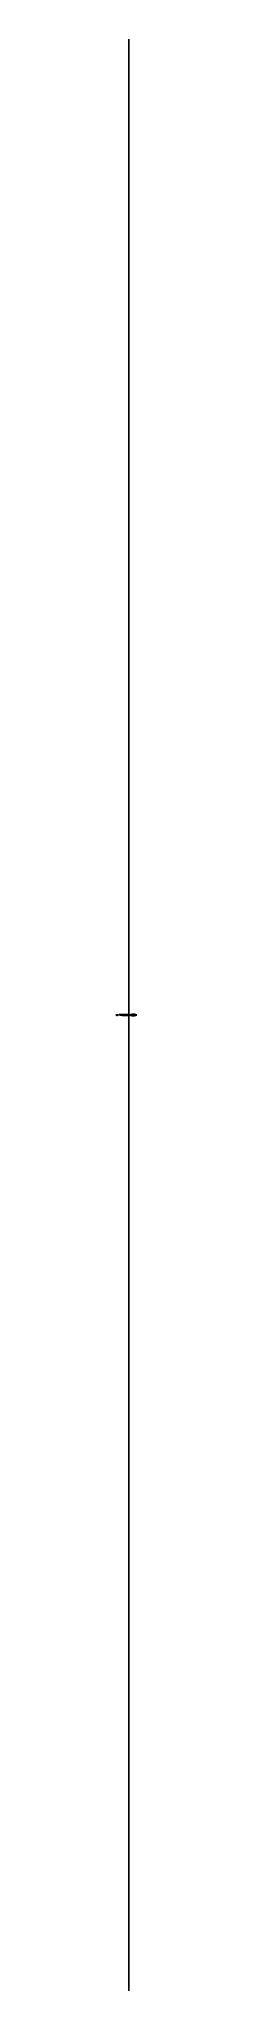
# Model space of a CAD drawing. Header units: millimetres. Extents: x -1155 to 23332, y -1155000 to 1155000.
import ezdxf

# ---------------------------------------------------------------- set-up
doc = ezdxf.new("R2010")
doc.units = ezdxf.units.MM

msp = doc.modelspace()

# ---------------------------------------------------------------- linework, layer by layer
at = {"layer": 'CL', "color": 3}
for p, q in [((13880, -1155000), (13880, 1155000)), ((0, -572), (0, 1155))]:
    msp.add_line(p, q, dxfattribs=at)
at = {"layer": 'DWL', "color": 5}
for p, q in [((-1155, 0), (1155, 0)), ((3240, 0), (12740, 0))]:
    msp.add_line(p, q, dxfattribs=at)
at = {"layer": 'GRID', "color": 8}
for p, q in [((3288, -163), (3288, 696)), ((3472, -190), (3472, 718)), ((4147, -270), (4147, 766)), ((5198, -358), (5198, 777)), ((6522, -425), (6522, 747)), ((7990, -462), (7990, 701)), ((9458, -475), (9458, 669)), ((10782, -471), (10782, 665)), ((11833, -461), (11833, 684)), ((12508, -453), (12508, 709)), ((12692, -451), (12692, 718))]:
    msp.add_line(p, q, dxfattribs=at)
at = {"layer": 'KEEL', "color": 2}
msp.add_lwpolyline([(3240, -156), (3276, -161), (3312, -167), (3348, -172), (3385, -177), (3422, -183), (3459, -188), (3496, -193), (3533, -198), (3571, -203), (3609, -208), (3647, -213), (3685, -218), (3723, -222), (3762, -227), (3801, -232), (3840, -236), (3879, -241), (3918, -245), (3958, -250), (3997, -254), (4037, -259), (4077, -263), (4118, -267), (4158, -271), (4199, -275), (4240, -280), (4281, -284), (4322, -288), (4363, -291), (4405, -295), (4446, -299), (4488, -303), (4530, -307), (4573, -310), (4615, -314), (4658, -317), (4700, -321), (4743, -324), (4786, -328), (4829, -331), (4873, -335), (4916, -338), (4960, -341), (5004, -344), (5048, -347), (5092, -351), (5136, -354), (5181, -357), (5225, -360), (5270, -362), (5315, -365), (5360, -368), (5405, -371), (5450, -374), (5496, -376), (5541, -379), (5587, -382), (5633, -384), (5679, -387), (5725, -389), (5771, -392), (5817, -394), (5864, -396), (5910, -399), (5957, -401), (6004, -403), (6051, -405), (6098, -407), (6145, -409), (6193, -412), (6240, -414), (6288, -416), (6335, -418), (6383, -419), (6431, -421), (6479, -423), (6527, -425), (6575, -427), (6623, -428), (6672, -430), (6720, -432), (6769, -433), (6818, -435), (6866, -436), (6915, -438), (6964, -439), (7013, -441), (7062, -442), (7112, -444), (7161, -445), (7210, -446), (7260, -448), (7310, -449), (7359, -450), (7409, -451), (7459, -452), (7509, -453), (7559, -454), (7609, -455), (7659, -457), (7709, -457), (7759, -458), (7810, -459), (7860, -460), (7910, -461), (7961, -462), (8012, -463), (8062, -463), (8113, -464), (8164, -465), (8215, -466), (8265, -466), (8316, -467), (8367, -468), (8418, -468), (8470, -469), (8521, -469), (8572, -470), (8623, -470), (8674, -471), (8726, -471), (8777, -471), (8828, -472), (8880, -472), (8931, -472), (8983, -473), (9034, -473), (9086, -473), (9138, -474), (9189, -474), (9241, -474), (9293, -474), (9344, -474), (9396, -474), (9448, -474), (9500, -475), (9551, -475), (9603, -475), (9655, -475), (9707, -475), (9759, -475), (9811, -475), (9862, -475), (9914, -475), (9966, -474), (10018, -474), (10070, -474), (10122, -474), (10174, -474), (10226, -474), (10278, -473), (10330, -473), (10382, -473), (10433, -473), (10485, -473), (10537, -472), (10589, -472), (10641, -472), (10693, -471), (10745, -471), (10796, -471), (10848, -470), (10900, -470), (10952, -470), (11004, -469), (11055, -469), (11107, -468), (11159, -468), (11210, -467), (11262, -467), (11314, -466), (11365, -466), (11417, -465), (11468, -465), (11520, -464), (11571, -464), (11622, -463), (11674, -463), (11725, -462), (11776, -462), (11827, -461), (11879, -461), (11930, -460), (11981, -459), (12032, -459), (12083, -458), (12134, -458), (12185, -457), (12235, -456), (12286, -456), (12337, -455), (12387, -455), (12438, -454), (12489, -453), (12539, -453), (12589, -452), (12640, -451), (12690, -451), (12740, -450)], dxfattribs=at)
at = {"layer": 'SECTION', "color": 1}
for points in [[(-1118, 701), (-1115, 673), (-1112, 645), (-1110, 617), (-1107, 589), (-1104, 561), (-1102, 533), (-1099, 505), (-1096, 477), (-1093, 449), (-1091, 421), (-1088, 393), (-1085, 365), (-1083, 337), (-1080, 309), (-1077, 281), (-1074, 253), (-1072, 224), (-1069, 196), (-1066, 168), (-1064, 140), (-1061, 112), (-1058, 84), (-1055, 56), (-1053, 28), (-1050, 0), (-1050, -9), (-1049, -18), (-1048, -28), (-1046, -37), (-1045, -46), (-1042, -55), (-1039, -64), (-1036, -73), (-1033, -82), (-1029, -91), (-1025, -100), (-1020, -109), (-1015, -118), (-1009, -127), (-1003, -136), (-997, -145), (-990, -153), (-983, -162), (-976, -171), (-968, -179), (-960, -187), (-951, -196), (-942, -204), (-933, -212), (-923, -221), (-913, -229), (-903, -237), (-892, -244), (-881, -252), (-870, -260), (-858, -267), (-846, -275), (-834, -282), (-821, -290), (-808, -297), (-795, -304), (-781, -311), (-767, -317), (-753, -324), (-738, -331), (-723, -337), (-707, -343), (-692, -349), (-676, -355), (-659, -361), (-643, -366), (-626, -372), (-609, -377), (-592, -382), (-574, -387), (-556, -392), (-538, -397), (-520, -402), (-502, -406), (-483, -410), (-465, -415), (-446, -418), (-427, -422), (-408, -426), (-388, -429), (-369, -433), (-349, -436), (-329, -439), (-309, -442), (-289, -444), (-269, -447), (-249, -449), (-228, -451), (-208, -453), (-187, -455), (-167, -456), (-146, -458), (-125, -459), (-104, -460), (-84, -461), (-63, -461), (-42, -462), (-21, -462), (0, -462), (21, -462), (42, -462), (63, -461), (84, -461), (104, -460), (125, -459), (146, -458), (167, -456), (187, -455), (208, -453), (228, -451), (249, -449), (269, -447), (289, -444), (309, -442), (329, -439), (349, -436), (369, -433), (388, -429), (408, -426), (427, -422), (446, -418), (465, -415), (483, -410), (502, -406), (520, -402), (538, -397), (556, -392), (574, -387), (592, -382), (609, -377), (626, -372), (643, -366), (659, -361), (676, -355), (692, -349), (707, -343), (723, -337), (738, -331), (753, -324), (767, -317), (781, -311), (795, -304), (808, -297), (821, -290), (834, -282), (846, -275), (858, -267), (870, -260), (881, -252), (892, -244), (903, -237), (913, -229), (923, -221), (933, -212), (942, -204), (951, -196), (960, -187), (968, -179), (976, -171), (983, -162), (990, -153), (997, -145), (1003, -136), (1009, -127), (1015, -118), (1020, -109), (1025, -100), (1029, -91), (1033, -82), (1036, -73), (1039, -64), (1042, -55), (1045, -46), (1046, -37), (1048, -28), (1049, -18), (1050, -9), (1050, 0), (1053, 28), (1055, 56), (1058, 84), (1061, 112), (1064, 140), (1066, 168), (1069, 196), (1072, 224), (1074, 253), (1077, 281), (1080, 309), (1083, 337), (1085, 365), (1088, 393), (1091, 421), (1093, 449), (1096, 477), (1099, 505), (1102, 533), (1104, 561), (1107, 589), (1110, 617), (1112, 645), (1115, 673), (1118, 701)], [(-955, 669), (-953, 642), (-951, 616), (-949, 589), (-946, 562), (-944, 535), (-942, 508), (-940, 482), (-938, 455), (-936, 428), (-934, 401), (-932, 375), (-929, 348), (-927, 321), (-925, 294), (-923, 268), (-921, 241), (-919, 214), (-917, 187), (-914, 161), (-912, 134), (-910, 107), (-908, 80), (-906, 54), (-904, 27), (-902, 0), (-901, -9), (-901, -19), (-900, -28), (-899, -38), (-897, -47), (-895, -57), (-893, -66), (-890, -75), (-887, -85), (-883, -94), (-880, -103), (-876, -113), (-871, -122), (-867, -131), (-862, -140), (-856, -149), (-850, -158), (-844, -167), (-838, -176), (-831, -184), (-824, -193), (-817, -202), (-809, -210), (-801, -219), (-793, -227), (-785, -236), (-776, -244), (-767, -252), (-757, -260), (-747, -268), (-737, -276), (-727, -283), (-716, -291), (-706, -299), (-694, -306), (-683, -313), (-671, -320), (-659, -327), (-647, -334), (-635, -341), (-621, -347), (-608, -354), (-595, -360), (-581, -366), (-567, -372), (-552, -377), (-538, -383), (-523, -388), (-509, -394), (-493, -399), (-478, -404), (-463, -408), (-447, -413), (-431, -418), (-415, -422), (-399, -426), (-383, -430), (-367, -434), (-350, -438), (-334, -441), (-317, -445), (-300, -448), (-283, -451), (-266, -454), (-248, -456), (-231, -459), (-214, -461), (-196, -463), (-179, -465), (-161, -467), (-143, -468), (-125, -470), (-108, -471), (-90, -472), (-72, -473), (-54, -474), (-36, -474), (-18, -474), (0, -475), (18, -474), (36, -474), (54, -474), (72, -473), (90, -472), (108, -471), (125, -470), (143, -468), (161, -467), (179, -465), (196, -463), (214, -461), (231, -459), (248, -456), (266, -454), (283, -451), (300, -448), (317, -445), (334, -441), (350, -438), (367, -434), (383, -430), (399, -426), (415, -422), (431, -418), (447, -413), (463, -408), (478, -404), (493, -399), (509, -394), (523, -388), (538, -383), (552, -377), (567, -372), (581, -366), (595, -360), (608, -354), (621, -347), (635, -341), (647, -334), (659, -327), (671, -320), (683, -313), (694, -306), (706, -299), (716, -291), (727, -283), (737, -276), (747, -268), (757, -260), (767, -252), (776, -244), (785, -236), (793, -227), (801, -219), (809, -210), (817, -202), (824, -193), (831, -184), (838, -176), (844, -167), (850, -158), (856, -149), (862, -140), (867, -131), (871, -122), (876, -113), (880, -103), (883, -94), (887, -85), (890, -75), (893, -66), (895, -57), (897, -47), (899, -38), (900, -28), (901, -19), (901, -9), (902, 0), (904, 27), (906, 54), (908, 80), (910, 107), (912, 134), (914, 161), (917, 187), (919, 214), (921, 241), (923, 268), (925, 294), (927, 321), (929, 348), (932, 375), (934, 401), (936, 428), (938, 455), (940, 482), (942, 508), (944, 535), (946, 562), (949, 589), (951, 616), (953, 642), (955, 669)], [(-849, 747), (-845, 717), (-842, 687), (-839, 658), (-836, 628), (-832, 598), (-829, 568), (-826, 538), (-822, 508), (-819, 478), (-816, 448), (-813, 418), (-809, 389), (-806, 359), (-803, 329), (-799, 299), (-796, 269), (-793, 239), (-790, 209), (-786, 179), (-783, 149), (-780, 120), (-776, 90), (-773, 60), (-770, 30), (-767, 0), (-766, -8), (-766, -17), (-765, -25), (-764, -34), (-763, -42), (-761, -50), (-759, -59), (-757, -67), (-754, -76), (-751, -84), (-748, -92), (-745, -100), (-741, -108), (-737, -117), (-733, -125), (-728, -133), (-723, -141), (-718, -149), (-712, -157), (-707, -164), (-701, -172), (-694, -180), (-688, -187), (-681, -195), (-674, -202), (-667, -210), (-659, -217), (-651, -224), (-643, -231), (-635, -238), (-626, -245), (-617, -252), (-608, -259), (-599, -266), (-589, -272), (-580, -279), (-570, -285), (-559, -291), (-549, -297), (-538, -303), (-527, -309), (-516, -315), (-504, -320), (-493, -326), (-481, -331), (-469, -336), (-456, -341), (-444, -346), (-432, -351), (-419, -356), (-406, -360), (-393, -365), (-380, -369), (-366, -373), (-353, -377), (-339, -381), (-325, -384), (-311, -388), (-297, -391), (-283, -394), (-269, -397), (-255, -400), (-240, -403), (-226, -406), (-211, -408), (-196, -410), (-181, -412), (-167, -414), (-152, -416), (-137, -418), (-122, -419), (-106, -420), (-91, -421), (-76, -422), (-61, -423), (-46, -424), (-31, -424), (-15, -425), (0, -425), (15, -425), (31, -424), (46, -424), (61, -423), (76, -422), (91, -421), (106, -420), (122, -419), (137, -418), (152, -416), (167, -414), (181, -412), (196, -410), (211, -408), (226, -406), (240, -403), (255, -400), (269, -397), (283, -394), (297, -391), (311, -388), (325, -384), (339, -381), (353, -377), (366, -373), (380, -369), (393, -365), (406, -360), (419, -356), (432, -351), (444, -346), (456, -341), (469, -336), (481, -331), (493, -326), (504, -320), (516, -315), (527, -309), (538, -303), (549, -297), (559, -291), (570, -285), (580, -279), (589, -272), (599, -266), (608, -259), (617, -252), (626, -245), (635, -238), (643, -231), (651, -224), (659, -217), (667, -210), (674, -202), (681, -195), (688, -187), (694, -180), (701, -172), (707, -164), (712, -157), (718, -149), (723, -141), (728, -133), (733, -125), (737, -117), (741, -108), (745, -100), (748, -92), (751, -84), (754, -76), (757, -67), (759, -59), (761, -50), (763, -42), (764, -34), (765, -25), (766, -17), (766, -8), (767, 0), (770, 30), (773, 60), (776, 90), (780, 120), (783, 149), (786, 179), (790, 209), (793, 239), (796, 269), (799, 299), (803, 329), (806, 359), (809, 389), (813, 418), (816, 448), (819, 478), (822, 508), (826, 538), (829, 568), (832, 598), (836, 628), (839, 658), (842, 687), (845, 717), (849, 747)], [(-650, 665), (-648, 638), (-646, 612), (-645, 585), (-643, 558), (-641, 532), (-640, 505), (-638, 479), (-637, 452), (-635, 425), (-633, 399), (-632, 372), (-630, 346), (-628, 319), (-627, 292), (-625, 266), (-623, 239), (-622, 213), (-620, 186), (-618, 160), (-617, 133), (-615, 106), (-613, 80), (-612, 53), (-610, 27), (-609, 0), (-608, -9), (-608, -19), (-607, -28), (-606, -38), (-605, -47), (-604, -56), (-602, -66), (-601, -75), (-598, -84), (-596, -94), (-594, -103), (-591, -112), (-588, -121), (-585, -130), (-581, -139), (-578, -148), (-574, -157), (-570, -166), (-566, -175), (-561, -184), (-556, -192), (-551, -201), (-546, -210), (-541, -218), (-535, -226), (-530, -235), (-524, -243), (-518, -251), (-511, -259), (-505, -267), (-498, -275), (-491, -282), (-484, -290), (-476, -297), (-469, -305), (-461, -312), (-453, -319), (-445, -326), (-437, -333), (-429, -340), (-420, -346), (-411, -352), (-402, -358), (-392, -364), (-383, -370), (-373, -375), (-363, -381), (-354, -386), (-343, -391), (-333, -396), (-323, -401), (-313, -406), (-302, -411), (-291, -415), (-281, -419), (-270, -423), (-259, -427), (-248, -431), (-237, -435), (-225, -438), (-214, -442), (-202, -445), (-191, -448), (-179, -450), (-168, -453), (-156, -455), (-144, -458), (-132, -460), (-121, -462), (-109, -463), (-97, -465), (-85, -466), (-73, -467), (-61, -468), (-48, -469), (-36, -470), (-24, -470), (-12, -471), (0, -471), (12, -471), (24, -470), (36, -470), (48, -469), (61, -468), (73, -467), (85, -466), (97, -465), (109, -463), (121, -462), (132, -460), (144, -458), (156, -455), (168, -453), (179, -450), (191, -448), (202, -445), (214, -442), (225, -438), (237, -435), (248, -431), (259, -427), (270, -423), (281, -419), (291, -415), (302, -411), (313, -406), (323, -401), (333, -396), (343, -391), (354, -386), (363, -381), (373, -375), (383, -370), (392, -364), (402, -358), (411, -352), (420, -346), (429, -340), (437, -333), (445, -326), (453, -319), (461, -312), (469, -305), (476, -297), (484, -290), (491, -282), (498, -275), (505, -267), (511, -259), (518, -251), (524, -243), (530, -235), (535, -226), (541, -218), (546, -210), (551, -201), (556, -192), (561, -184), (566, -175), (570, -166), (574, -157), (578, -148), (581, -139), (585, -130), (588, -121), (591, -112), (594, -103), (596, -94), (598, -84), (601, -75), (602, -66), (604, -56), (605, -47), (606, -38), (607, -28), (608, -19), (608, -9), (609, 0), (610, 27), (612, 53), (613, 80), (615, 106), (617, 133), (618, 160), (620, 186), (622, 213), (623, 239), (625, 266), (627, 292), (628, 319), (630, 346), (632, 372), (633, 399), (635, 425), (637, 452), (638, 479), (640, 505), (641, 532), (643, 558), (645, 585), (646, 612), (648, 638), (650, 665)], [(-511, 777), (-508, 746), (-504, 715), (-500, 684), (-497, 653), (-493, 622), (-489, 591), (-486, 560), (-482, 529), (-478, 497), (-475, 466), (-471, 435), (-467, 404), (-464, 373), (-460, 342), (-456, 311), (-453, 280), (-449, 249), (-445, 218), (-442, 187), (-438, 155), (-434, 124), (-431, 93), (-427, 62), (-423, 31), (-419, 0), (-419, -7), (-419, -14), (-419, -21), (-418, -28), (-417, -35), (-416, -43), (-415, -50), (-414, -57), (-413, -64), (-411, -71), (-409, -78), (-408, -85), (-405, -91), (-403, -98), (-401, -105), (-398, -112), (-396, -119), (-393, -125), (-390, -132), (-387, -138), (-383, -145), (-380, -151), (-376, -158), (-373, -164), (-369, -171), (-365, -177), (-361, -183), (-356, -189), (-352, -195), (-347, -201), (-343, -207), (-338, -213), (-333, -218), (-328, -224), (-322, -229), (-317, -235), (-311, -240), (-306, -245), (-300, -250), (-294, -256), (-288, -260), (-282, -265), (-276, -270), (-269, -275), (-263, -279), (-256, -283), (-250, -288), (-243, -292), (-236, -296), (-229, -300), (-222, -304), (-215, -307), (-208, -311), (-200, -314), (-193, -318), (-185, -321), (-178, -324), (-170, -327), (-163, -330), (-155, -332), (-147, -335), (-139, -337), (-131, -340), (-123, -342), (-115, -344), (-107, -346), (-99, -347), (-91, -349), (-83, -351), (-75, -352), (-66, -353), (-58, -354), (-50, -355), (-42, -356), (-33, -356), (-25, -357), (-17, -357), (-8, -358), (0, -358), (8, -358), (17, -357), (25, -357), (33, -356), (42, -356), (50, -355), (58, -354), (66, -353), (75, -352), (83, -351), (91, -349), (99, -347), (107, -346), (115, -344), (123, -342), (131, -340), (139, -337), (147, -335), (155, -332), (163, -330), (170, -327), (178, -324), (185, -321), (193, -318), (200, -314), (208, -311), (215, -307), (222, -304), (229, -300), (236, -296), (243, -292), (250, -288), (256, -283), (263, -279), (269, -275), (276, -270), (282, -265), (288, -260), (294, -256), (300, -250), (306, -245), (311, -240), (317, -235), (322, -229), (328, -224), (333, -218), (338, -213), (343, -207), (347, -201), (352, -195), (356, -189), (361, -183), (365, -177), (369, -171), (373, -164), (376, -158), (380, -151), (383, -145), (387, -138), (390, -132), (393, -125), (396, -119), (398, -112), (401, -105), (403, -98), (405, -91), (408, -85), (409, -78), (411, -71), (413, -64), (414, -57), (415, -50), (416, -43), (417, -35), (418, -28), (419, -21), (419, -14), (419, -7), (419, 0), (423, 31), (427, 62), (431, 93), (434, 124), (438, 155), (442, 187), (445, 218), (449, 249), (453, 280), (456, 311), (460, 342), (464, 373), (467, 404), (471, 435), (475, 466), (478, 497), (482, 529), (486, 560), (489, 591), (493, 622), (497, 653), (500, 684), (504, 715), (508, 746), (511, 777)], [(-387, 684), (-386, 657), (-385, 629), (-384, 602), (-382, 575), (-381, 547), (-380, 520), (-378, 493), (-377, 465), (-376, 438), (-375, 410), (-373, 383), (-372, 356), (-371, 328), (-369, 301), (-368, 274), (-367, 246), (-366, 219), (-364, 192), (-363, 164), (-362, 137), (-360, 109), (-359, 82), (-358, 55), (-357, 27), (-355, 0), (-355, -9), (-355, -18), (-355, -28), (-354, -37), (-353, -46), (-353, -55), (-352, -65), (-351, -74), (-349, -83), (-348, -92), (-347, -101), (-345, -110), (-343, -119), (-341, -128), (-339, -137), (-337, -146), (-335, -154), (-333, -163), (-330, -172), (-328, -180), (-325, -189), (-322, -197), (-319, -206), (-316, -214), (-313, -222), (-309, -230), (-306, -238), (-302, -246), (-299, -254), (-295, -262), (-291, -270), (-287, -277), (-283, -285), (-278, -292), (-274, -299), (-269, -307), (-265, -314), (-260, -320), (-255, -327), (-251, -334), (-245, -340), (-240, -346), (-235, -352), (-229, -357), (-224, -363), (-218, -369), (-212, -374), (-207, -379), (-201, -384), (-195, -389), (-189, -394), (-183, -398), (-176, -403), (-170, -407), (-164, -411), (-158, -415), (-151, -419), (-145, -423), (-138, -426), (-132, -430), (-125, -433), (-118, -436), (-112, -439), (-105, -441), (-98, -444), (-91, -446), (-84, -448), (-77, -450), (-70, -452), (-63, -454), (-56, -455), (-49, -457), (-42, -458), (-35, -459), (-28, -460), (-21, -460), (-14, -461), (-7, -461), (0, -461), (7, -461), (14, -461), (21, -460), (28, -460), (35, -459), (42, -458), (49, -457), (56, -455), (63, -454), (70, -452), (77, -450), (84, -448), (91, -446), (98, -444), (105, -441), (112, -439), (118, -436), (125, -433), (132, -430), (138, -426), (145, -423), (151, -419), (158, -415), (164, -411), (170, -407), (176, -403), (183, -398), (189, -394), (195, -389), (201, -384), (207, -379), (212, -374), (218, -369), (224, -363), (229, -357), (235, -352), (240, -346), (245, -340), (251, -334), (255, -327), (260, -320), (265, -314), (269, -307), (274, -299), (278, -292), (283, -285), (287, -277), (291, -270), (295, -262), (299, -254), (302, -246), (306, -238), (309, -230), (313, -222), (316, -214), (319, -206), (322, -197), (325, -189), (328, -180), (330, -172), (333, -163), (335, -154), (337, -146), (339, -137), (341, -128), (343, -119), (345, -110), (347, -101), (348, -92), (349, -83), (351, -74), (352, -65), (353, -55), (353, -46), (354, -37), (355, -28), (355, -18), (355, -9), (355, 0), (357, 27), (358, 55), (359, 82), (360, 109), (362, 137), (363, 164), (364, 192), (366, 219), (367, 246), (368, 274), (369, 301), (371, 328), (372, 356), (373, 383), (375, 410), (376, 438), (377, 465), (378, 493), (380, 520), (381, 547), (382, 575), (384, 602), (385, 629), (386, 657), (387, 684)], [(-271, 709), (-270, 681), (-269, 652), (-268, 624), (-267, 596), (-266, 567), (-265, 539), (-264, 510), (-263, 482), (-262, 454), (-261, 425), (-260, 397), (-259, 369), (-258, 340), (-257, 312), (-256, 284), (-254, 255), (-253, 227), (-252, 199), (-251, 170), (-250, 142), (-249, 113), (-248, 85), (-247, 57), (-246, 28), (-245, 0), (-245, -9), (-245, -18), (-244, -27), (-244, -36), (-244, -45), (-243, -54), (-242, -63), (-242, -72), (-241, -81), (-240, -90), (-239, -99), (-238, -108), (-237, -117), (-235, -126), (-234, -135), (-233, -143), (-231, -152), (-229, -160), (-228, -169), (-226, -177), (-224, -186), (-222, -194), (-220, -202), (-218, -211), (-216, -219), (-213, -227), (-211, -235), (-208, -242), (-206, -250), (-203, -258), (-201, -265), (-198, -273), (-195, -280), (-192, -287), (-189, -295), (-186, -302), (-183, -309), (-180, -315), (-176, -322), (-173, -328), (-169, -334), (-166, -340), (-162, -346), (-158, -352), (-154, -357), (-150, -362), (-146, -368), (-142, -373), (-138, -378), (-134, -382), (-130, -387), (-126, -392), (-122, -396), (-117, -400), (-113, -404), (-109, -408), (-104, -412), (-100, -416), (-95, -419), (-91, -422), (-86, -425), (-82, -428), (-77, -431), (-72, -434), (-68, -436), (-63, -438), (-58, -441), (-53, -443), (-49, -444), (-44, -446), (-39, -447), (-34, -449), (-29, -450), (-24, -451), (-20, -452), (-15, -452), (-10, -453), (-5, -453), (0, -453), (5, -453), (10, -453), (15, -452), (20, -452), (24, -451), (29, -450), (34, -449), (39, -447), (44, -446), (49, -444), (53, -443), (58, -441), (63, -438), (68, -436), (72, -434), (77, -431), (82, -428), (86, -425), (91, -422), (95, -419), (100, -416), (104, -412), (109, -408), (113, -404), (117, -400), (122, -396), (126, -392), (130, -387), (134, -382), (138, -378), (142, -373), (146, -368), (150, -362), (154, -357), (158, -352), (162, -346), (166, -340), (169, -334), (173, -328), (176, -322), (180, -315), (183, -309), (186, -302), (189, -295), (192, -287), (195, -280), (198, -273), (201, -265), (203, -258), (206, -250), (208, -242), (211, -235), (213, -227), (216, -219), (218, -211), (220, -202), (222, -194), (224, -186), (226, -177), (228, -169), (229, -160), (231, -152), (233, -143), (234, -135), (235, -126), (237, -117), (238, -108), (239, -99), (240, -90), (241, -81), (242, -72), (242, -63), (243, -54), (244, -45), (244, -36), (244, -27), (245, -18), (245, -9), (245, 0), (246, 28), (247, 57), (248, 85), (249, 113), (250, 142), (251, 170), (252, 199), (253, 227), (254, 255), (256, 284), (257, 312), (258, 340), (259, 369), (260, 397), (261, 425), (262, 454), (263, 482), (264, 510), (265, 539), (266, 567), (267, 596), (268, 624), (269, 652), (270, 681), (271, 709)], [(-257, 766), (-254, 735), (-250, 704), (-246, 674), (-243, 643), (-239, 613), (-235, 582), (-231, 551), (-228, 521), (-224, 490), (-220, 459), (-217, 429), (-213, 398), (-209, 368), (-205, 337), (-202, 306), (-198, 276), (-194, 245), (-190, 214), (-187, 184), (-183, 153), (-179, 123), (-176, 92), (-172, 61), (-168, 31), (-164, 0), (-164, -5), (-164, -11), (-164, -16), (-164, -21), (-164, -27), (-163, -32), (-163, -37), (-162, -43), (-162, -48), (-161, -53), (-161, -59), (-160, -64), (-159, -69), (-158, -74), (-157, -79), (-156, -85), (-155, -90), (-154, -95), (-153, -100), (-152, -105), (-150, -110), (-149, -115), (-148, -119), (-146, -124), (-145, -129), (-143, -134), (-141, -138), (-140, -143), (-138, -147), (-136, -152), (-134, -156), (-132, -161), (-130, -165), (-128, -169), (-126, -173), (-124, -177), (-122, -181), (-120, -185), (-118, -189), (-115, -193), (-113, -197), (-110, -200), (-108, -204), (-105, -207), (-103, -211), (-100, -214), (-98, -217), (-95, -221), (-92, -224), (-90, -227), (-87, -229), (-84, -232), (-81, -235), (-78, -238), (-76, -240), (-73, -242), (-70, -245), (-67, -247), (-64, -249), (-61, -251), (-58, -253), (-55, -255), (-51, -257), (-48, -258), (-45, -260), (-42, -261), (-39, -263), (-36, -264), (-32, -265), (-29, -266), (-26, -267), (-23, -268), (-20, -268), (-16, -269), (-13, -269), (-10, -270), (-7, -270), (-3, -270), (0, -270), (3, -270), (7, -270), (10, -270), (13, -269), (16, -269), (20, -268), (23, -268), (26, -267), (29, -266), (32, -265), (36, -264), (39, -263), (42, -261), (45, -260), (48, -258), (51, -257), (55, -255), (58, -253), (61, -251), (64, -249), (67, -247), (70, -245), (73, -242), (76, -240), (78, -238), (81, -235), (84, -232), (87, -229), (90, -227), (92, -224), (95, -221), (98, -217), (100, -214), (103, -211), (105, -207), (108, -204), (110, -200), (113, -197), (115, -193), (118, -189), (120, -185), (122, -181), (124, -177), (126, -173), (128, -169), (130, -165), (132, -161), (134, -156), (136, -152), (138, -147), (140, -143), (141, -138), (143, -134), (145, -129), (146, -124), (148, -119), (149, -115), (150, -110), (152, -105), (153, -100), (154, -95), (155, -90), (156, -85), (157, -79), (158, -74), (159, -69), (160, -64), (161, -59), (161, -53), (162, -48), (162, -43), (163, -37), (163, -32), (164, -27), (164, -21), (164, -16), (164, -11), (164, -5), (164, 0), (168, 31), (172, 61), (176, 92), (179, 123), (183, 153), (187, 184), (190, 214), (194, 245), (198, 276), (202, 306), (205, 337), (209, 368), (213, 398), (217, 429), (220, 459), (224, 490), (228, 521), (231, 551), (235, 582), (239, 613), (243, 643), (246, 674), (250, 704), (254, 735), (257, 766)], [(-257, 718), (-256, 689), (-255, 660), (-254, 632), (-253, 603), (-252, 574), (-251, 545), (-250, 517), (-249, 488), (-248, 459), (-247, 431), (-246, 402), (-245, 373), (-244, 344), (-243, 316), (-242, 287), (-241, 258), (-240, 230), (-239, 201), (-238, 172), (-237, 144), (-236, 115), (-235, 86), (-234, 57), (-233, 29), (-232, 0), (-232, -9), (-232, -18), (-232, -27), (-232, -36), (-231, -45), (-231, -54), (-230, -63), (-229, -72), (-229, -81), (-228, -90), (-227, -99), (-226, -108), (-225, -116), (-223, -125), (-222, -134), (-221, -143), (-219, -151), (-218, -160), (-216, -168), (-214, -177), (-213, -185), (-211, -193), (-209, -201), (-207, -210), (-205, -218), (-202, -226), (-200, -233), (-198, -241), (-195, -249), (-193, -257), (-190, -264), (-188, -271), (-185, -279), (-182, -286), (-179, -293), (-176, -300), (-173, -307), (-170, -314), (-167, -320), (-164, -327), (-161, -333), (-157, -339), (-154, -344), (-150, -350), (-146, -355), (-143, -361), (-139, -366), (-135, -371), (-131, -376), (-127, -381), (-124, -385), (-120, -390), (-115, -394), (-111, -398), (-107, -402), (-103, -406), (-99, -410), (-95, -413), (-90, -417), (-86, -420), (-82, -423), (-77, -426), (-73, -429), (-69, -431), (-64, -434), (-60, -436), (-55, -438), (-51, -440), (-46, -442), (-42, -444), (-37, -445), (-32, -446), (-28, -448), (-23, -448), (-19, -449), (-14, -450), (-9, -450), (-5, -451), (0, -451), (5, -451), (9, -450), (14, -450), (19, -449), (23, -448), (28, -448), (32, -446), (37, -445), (42, -444), (46, -442), (51, -440), (55, -438), (60, -436), (64, -434), (69, -431), (73, -429), (77, -426), (82, -423), (86, -420), (90, -417), (95, -413), (99, -410), (103, -406), (107, -402), (111, -398), (115, -394), (120, -390), (124, -385), (127, -381), (131, -376), (135, -371), (139, -366), (143, -361), (146, -355), (150, -350), (154, -344), (157, -339), (161, -333), (164, -327), (167, -320), (170, -314), (173, -307), (176, -300), (179, -293), (182, -286), (185, -279), (188, -271), (190, -264), (193, -257), (195, -249), (198, -241), (200, -233), (202, -226), (205, -218), (207, -210), (209, -201), (211, -193), (213, -185), (214, -177), (216, -168), (218, -160), (219, -151), (221, -143), (222, -134), (223, -125), (225, -116), (226, -108), (227, -99), (228, -90), (229, -81), (229, -72), (230, -63), (231, -54), (231, -45), (232, -36), (232, -27), (232, -18), (232, -9), (232, 0), (233, 29), (234, 57), (235, 86), (236, 115), (237, 144), (238, 172), (239, 201), (240, 230), (241, 258), (242, 287), (243, 316), (244, 344), (245, 373), (246, 402), (247, 431), (248, 459), (249, 488), (250, 517), (251, 545), (252, 574), (253, 603), (254, 632), (255, 660), (256, 689), (257, 718)], [(-122, 718), (-119, 690), (-115, 661), (-112, 632), (-108, 603), (-105, 575), (-101, 546), (-98, 517), (-94, 489), (-91, 460), (-87, 431), (-84, 402), (-80, 374), (-77, 345), (-74, 316), (-70, 287), (-67, 259), (-63, 230), (-60, 201), (-56, 172), (-53, 144), (-49, 115), (-46, 86), (-42, 57), (-39, 29), (-35, 0), (-35, -4), (-35, -8), (-35, -11), (-35, -15), (-35, -19), (-35, -23), (-35, -26), (-35, -30), (-35, -34), (-35, -37), (-35, -41), (-34, -45), (-34, -49), (-34, -52), (-34, -56), (-34, -59), (-33, -63), (-33, -66), (-33, -70), (-33, -74), (-32, -77), (-32, -80), (-32, -84), (-31, -87), (-31, -91), (-31, -94), (-30, -97), (-30, -100), (-30, -103), (-29, -107), (-29, -110), (-28, -113), (-28, -116), (-28, -119), (-27, -122), (-27, -125), (-26, -127), (-26, -130), (-25, -133), (-25, -136), (-24, -138), (-24, -141), (-23, -143), (-23, -146), (-22, -148), (-22, -150), (-21, -153), (-20, -155), (-20, -157), (-19, -159), (-19, -161), (-18, -163), (-17, -165), (-17, -167), (-16, -169), (-16, -170), (-15, -172), (-14, -173), (-14, -175), (-13, -176), (-12, -178), (-12, -179), (-11, -180), (-10, -181), (-10, -182), (-9, -183), (-8, -184), (-8, -185), (-7, -186), (-6, -187), (-6, -187), (-5, -188), (-4, -188), (-4, -189), (-3, -189), (-2, -189), (-1, -190), (-1, -190), (0, -190), (1, -190), (1, -190), (2, -189), (3, -189), (4, -189), (4, -188), (5, -188), (6, -187), (6, -187), (7, -186), (8, -185), (8, -184), (9, -183), (10, -182), (10, -181), (11, -180), (12, -179), (12, -178), (13, -176), (14, -175), (14, -173), (15, -172), (16, -170), (16, -169), (17, -167), (17, -165), (18, -163), (19, -161), (19, -159), (20, -157), (20, -155), (21, -153), (22, -150), (22, -148), (23, -146), (23, -143), (24, -141), (24, -138), (25, -136), (25, -133), (26, -130), (26, -127), (27, -125), (27, -122), (28, -119), (28, -116), (28, -113), (29, -110), (29, -107), (30, -103), (30, -100), (30, -97), (31, -94), (31, -91), (31, -87), (32, -84), (32, -80), (32, -77), (33, -74), (33, -70), (33, -66), (33, -63), (34, -59), (34, -56), (34, -52), (34, -49), (34, -45), (35, -41), (35, -37), (35, -34), (35, -30), (35, -26), (35, -23), (35, -19), (35, -15), (35, -11), (35, -8), (35, -4), (35, 0), (39, 29), (42, 57), (46, 86), (49, 115), (53, 144), (56, 172), (60, 201), (63, 230), (67, 259), (70, 287), (74, 316), (77, 345), (80, 374), (84, 402), (87, 431), (91, 460), (94, 489), (98, 517), (101, 546), (105, 575), (108, 603), (112, 632), (115, 661), (119, 690), (122, 718)], [(-90, 696), (-87, 668), (-84, 640), (-80, 612), (-77, 584), (-73, 557), (-70, 529), (-67, 501), (-63, 473), (-60, 445), (-57, 417), (-53, 390), (-50, 362), (-47, 334), (-43, 306), (-40, 278), (-37, 250), (-33, 223), (-30, 195), (-27, 167), (-23, 139), (-20, 111), (-17, 83), (-13, 56), (-10, 28), (-7, 0), (-7, -3), (-7, -6), (-7, -10), (-7, -13), (-7, -16), (-7, -19), (-7, -23), (-7, -26), (-7, -29), (-7, -32), (-7, -35), (-7, -39), (-7, -42), (-7, -45), (-6, -48), (-6, -51), (-6, -54), (-6, -57), (-6, -60), (-6, -63), (-6, -66), (-6, -69), (-6, -72), (-6, -75), (-6, -78), (-6, -81), (-6, -83), (-6, -86), (-6, -89), (-6, -92), (-6, -94), (-5, -97), (-5, -100), (-5, -102), (-5, -105), (-5, -107), (-5, -110), (-5, -112), (-5, -114), (-5, -117), (-5, -119), (-5, -121), (-4, -123), (-4, -125), (-4, -127), (-4, -129), (-4, -131), (-4, -133), (-4, -135), (-4, -137), (-4, -139), (-3, -140), (-3, -142), (-3, -143), (-3, -145), (-3, -146), (-3, -148), (-3, -149), (-3, -150), (-3, -152), (-2, -153), (-2, -154), (-2, -155), (-2, -156), (-2, -157), (-2, -158), (-2, -159), (-1, -159), (-1, -160), (-1, -161), (-1, -161), (-1, -162), (-1, -162), (-1, -162), (-1, -163), (0, -163), (0, -163), (0, -163), (0, -163), (0, -163), (0, -163), (0, -163), (1, -163), (1, -162), (1, -162), (1, -162), (1, -161), (1, -161), (1, -160), (1, -159), (2, -159), (2, -158), (2, -157), (2, -156), (2, -155), (2, -154), (2, -153), (3, -152), (3, -150), (3, -149), (3, -148), (3, -146), (3, -145), (3, -143), (3, -142), (3, -140), (4, -139), (4, -137), (4, -135), (4, -133), (4, -131), (4, -129), (4, -127), (4, -125), (4, -123), (5, -121), (5, -119), (5, -117), (5, -114), (5, -112), (5, -110), (5, -107), (5, -105), (5, -102), (5, -100), (5, -97), (6, -94), (6, -92), (6, -89), (6, -86), (6, -83), (6, -81), (6, -78), (6, -75), (6, -72), (6, -69), (6, -66), (6, -63), (6, -60), (6, -57), (6, -54), (6, -51), (6, -48), (7, -45), (7, -42), (7, -39), (7, -35), (7, -32), (7, -29), (7, -26), (7, -23), (7, -19), (7, -16), (7, -13), (7, -10), (7, -6), (7, -3), (7, 0), (10, 28), (13, 56), (17, 83), (20, 111), (23, 139), (27, 167), (30, 195), (33, 223), (37, 250), (40, 278), (43, 306), (47, 334), (50, 362), (53, 390), (57, 417), (60, 445), (63, 473), (67, 501), (70, 529), (73, 557), (77, 584), (80, 612), (84, 640), (87, 668), (90, 696)]]:
    msp.add_lwpolyline(points, dxfattribs=at)
at = {"layer": 'SHEER', "color": 6}
msp.add_lwpolyline([(2140, 294), (2157, 308), (2174, 322), (2192, 335), (2210, 349), (2229, 362), (2248, 374), (2267, 387), (2287, 399), (2308, 411), (2329, 423), (2350, 435), (2372, 446), (2394, 457), (2417, 468), (2440, 479), (2464, 489), (2488, 499), (2513, 509), (2538, 519), (2563, 528), (2589, 538), (2615, 547), (2642, 556), (2669, 565), (2697, 573), (2725, 581), (2753, 589), (2782, 597), (2811, 605), (2841, 612), (2871, 620), (2902, 627), (2932, 634), (2964, 640), (2996, 647), (3028, 653), (3061, 659), (3094, 665), (3127, 671), (3161, 677), (3195, 682), (3230, 688), (3265, 693), (3300, 698), (3336, 702), (3373, 707), (3409, 711), (3446, 716), (3484, 720), (3522, 724), (3560, 727), (3599, 731), (3638, 735), (3677, 738), (3717, 741), (3757, 744), (3798, 747), (3839, 750), (3880, 752), (3922, 755), (3964, 757), (4006, 759), (4049, 761), (4092, 763), (4136, 765), (4180, 767), (4224, 769), (4269, 770), (4314, 771), (4360, 773), (4405, 774), (4452, 775), (4498, 776), (4545, 776), (4592, 777), (4640, 778), (4688, 778), (4736, 778), (4785, 779), (4834, 779), (4883, 779), (4933, 779), (4983, 779), (5033, 778), (5084, 778), (5135, 778), (5187, 777), (5238, 777), (5291, 776), (5343, 776), (5396, 775), (5449, 774), (5502, 773), (5556, 772), (5610, 771), (5665, 770), (5719, 769), (5774, 768), (5830, 766), (5885, 765), (5941, 764), (5998, 762), (6054, 761), (6111, 759), (6169, 758), (6226, 756), (6284, 754), (6342, 753), (6401, 751), (6460, 749), (6519, 747), (6578, 746), (6638, 744), (6698, 742), (6758, 740), (6819, 738), (6880, 736), (6941, 734), (7003, 732), (7064, 730), (7127, 728), (7189, 726), (7252, 724), (7315, 722), (7378, 720), (7441, 718), (7505, 716), (7569, 714), (7634, 712), (7698, 710), (7763, 708), (7828, 706), (7894, 704), (7959, 702), (8025, 700), (8092, 699), (8158, 697), (8225, 695), (8292, 693), (8359, 691), (8427, 690), (8495, 688), (8563, 686), (8631, 685), (8700, 683), (8769, 681), (8838, 680), (8907, 678), (8977, 677), (9046, 676), (9117, 674), (9187, 673), (9257, 672), (9328, 671), (9399, 670), (9471, 669), (9542, 668), (9614, 667), (9686, 666), (9758, 666), (9831, 665), (9903, 664), (9976, 664), (10049, 664), (10123, 663), (10196, 663), (10270, 663), (10344, 663), (10418, 663), (10493, 663), (10567, 663), (10642, 664), (10717, 664), (10793, 665), (10868, 666), (10944, 666), (11020, 667), (11096, 668), (11172, 669), (11249, 671), (11326, 672), (11403, 673), (11480, 675), (11557, 677), (11635, 679), (11713, 681), (11790, 683), (11869, 685), (11947, 688), (12025, 690), (12104, 693), (12183, 696), (12262, 699), (12341, 702), (12421, 705), (12500, 709), (12580, 712), (12660, 716), (12740, 720)], dxfattribs=at)
at = {"layer": 'WATERLINE', "color": 1}
for points in [[(13928, 10), (14007, 22), (14086, 34), (14165, 47), (14244, 61), (14323, 75), (14402, 89), (14481, 105), (14560, 120), (14639, 136), (14718, 153), (14797, 170), (14876, 187), (14955, 205), (15034, 223), (15113, 241), (15192, 260), (15271, 279), (15350, 298), (15429, 318), (15508, 338), (15587, 358), (15666, 378), (15745, 398), (15824, 419), (15903, 440), (15982, 460), (16061, 481), (16140, 502), (16219, 523), (16299, 544), (16378, 565), (16457, 587), (16536, 607), (16615, 628), (16694, 649), (16773, 670), (16852, 691), (16931, 711), (17010, 731), (17089, 751), (17168, 771), (17247, 790), (17326, 809), (17405, 828), (17484, 847), (17563, 865), (17642, 882), (17721, 900), (17800, 916), (17879, 933), (17958, 948), (18037, 963), (18116, 977), (18195, 991), (18274, 1004), (18353, 1016), (18432, 1028), (18511, 1038), (18590, 1048), (18670, 1052), (18749, 1050), (18828, 1048), (18907, 1044), (18986, 1040), (19065, 1035), (19144, 1029), (19223, 1022), (19302, 1015), (19381, 1007), (19460, 998), (19539, 989), (19618, 979), (19697, 968), (19776, 956), (19855, 944), (19934, 932), (20013, 919), (20092, 905), (20171, 890), (20250, 876), (20329, 860), (20408, 844), (20487, 828), (20566, 812), (20645, 794), (20724, 777), (20803, 759), (20882, 741), (20961, 722), (21041, 704), (21120, 685), (21199, 665), (21278, 646), (21357, 626), (21436, 607), (21515, 587), (21594, 567), (21673, 547), (21752, 527), (21831, 508), (21910, 488), (21989, 469), (22068, 449), (22147, 430), (22226, 412), (22305, 394), (22384, 376), (22463, 359), (22542, 342), (22621, 326), (22700, 311), (22779, 297), (22858, 284), (22937, 271), (23016, 261), (23095, 251), (23174, 243), (23253, 237), (23332, 233)], [(13928, 6), (14007, 17), (14086, 28), (14165, 40), (14244, 53), (14323, 67), (14402, 81), (14481, 96), (14560, 111), (14639, 127), (14718, 143), (14797, 159), (14876, 177), (14955, 194), (15034, 212), (15113, 230), (15192, 248), (15271, 267), (15350, 286), (15429, 306), (15508, 325), (15587, 345), (15666, 365), (15745, 385), (15824, 406), (15903, 426), (15982, 447), (16061, 468), (16140, 488), (16219, 509), (16299, 530), (16378, 551), (16457, 572), (16536, 593), (16615, 613), (16694, 634), (16773, 655), (16852, 675), (16931, 695), (17010, 715), (17089, 735), (17168, 755), (17247, 774), (17326, 793), (17405, 812), (17484, 830), (17563, 848), (17642, 865), (17721, 883), (17800, 899), (17879, 915), (17958, 931), (18037, 946), (18116, 960), (18195, 973), (18274, 986), (18353, 998), (18432, 1010), (18511, 1020), (18590, 1030), (18670, 1034), (18749, 1032), (18828, 1030), (18907, 1027), (18986, 1022), (19065, 1018), (19144, 1012), (19223, 1005), (19302, 998), (19381, 990), (19460, 982), (19539, 973), (19618, 963), (19697, 952), (19776, 941), (19855, 929), (19934, 917), (20013, 904), (20092, 890), (20171, 876), (20250, 861), (20329, 846), (20408, 831), (20487, 815), (20566, 798), (20645, 781), (20724, 764), (20803, 747), (20882, 729), (20961, 710), (21041, 692), (21120, 673), (21199, 654), (21278, 635), (21357, 616), (21436, 596), (21515, 577), (21594, 557), (21673, 538), (21752, 518), (21831, 499), (21910, 480), (21989, 460), (22068, 441), (22147, 423), (22226, 404), (22305, 386), (22384, 369), (22463, 352), (22542, 336), (22621, 320), (22700, 305), (22779, 291), (22858, 278), (22937, 266), (23016, 256), (23095, 246), (23174, 239), (23253, 233), (23332, 229)], [(14086, 6), (14165, 17), (14244, 28), (14323, 39), (14402, 52), (14481, 65), (14560, 79), (14639, 93), (14718, 108), (14797, 124), (14876, 140), (14955, 156), (15034, 173), (15113, 190), (15192, 207), (15271, 225), (15350, 244), (15429, 262), (15508, 281), (15587, 300), (15666, 319), (15745, 338), (15824, 358), (15903, 377), (15982, 397), (16061, 417), (16140, 437), (16219, 457), (16299, 477), (16378, 497), (16457, 518), (16536, 538), (16615, 558), (16694, 577), (16773, 597), (16852, 617), (16931, 637), (17010, 656), (17089, 675), (17168, 694), (17247, 713), (17326, 731), (17405, 749), (17484, 767), (17563, 784), (17642, 801), (17721, 818), (17800, 834), (17879, 849), (17958, 864), (18037, 879), (18116, 892), (18195, 906), (18274, 918), (18353, 930), (18432, 941), (18511, 951), (18590, 961), (18670, 965), (18749, 964), (18828, 962), (18907, 959), (18986, 956), (19065, 951), (19144, 946), (19223, 941), (19302, 934), (19381, 927), (19460, 919), (19539, 911), (19618, 902), (19697, 892), (19776, 881), (19855, 870), (19934, 859), (20013, 847), (20092, 834), (20171, 821), (20250, 807), (20329, 793), (20408, 779), (20487, 764), (20566, 748), (20645, 732), (20724, 716), (20803, 700), (20882, 683), (20961, 666), (21041, 649), (21120, 631), (21199, 613), (21278, 595), (21357, 577), (21436, 559), (21515, 540), (21594, 522), (21673, 504), (21752, 485), (21831, 467), (21910, 449), (21989, 431), (22068, 413), (22147, 395), (22226, 378), (22305, 361), (22384, 345), (22463, 329), (22542, 314), (22621, 299), (22700, 285), (22779, 272), (22858, 260), (22937, 248), (23016, 238), (23095, 230), (23174, 223), (23253, 217), (23332, 213)], [(14955, 15), (15034, 52), (15113, 75), (15192, 96), (15271, 116), (15350, 135), (15429, 154), (15508, 173), (15587, 192), (15666, 211), (15745, 230), (15824, 249), (15903, 268), (15982, 287), (16061, 306), (16140, 325), (16219, 344), (16299, 364), (16378, 383), (16457, 402), (16536, 421), (16615, 440), (16694, 459), (16773, 478), (16852, 496), (16931, 515), (17010, 533), (17089, 551), (17168, 569), (17247, 587), (17326, 604), (17405, 621), (17484, 638), (17563, 654), (17642, 670), (17721, 686), (17800, 701), (17879, 716), (17958, 730), (18037, 744), (18116, 757), (18195, 770), (18274, 782), (18353, 793), (18432, 804), (18511, 814), (18590, 823), (18670, 828), (18749, 828), (18828, 827), (18907, 825), (18986, 823), (19065, 820), (19144, 816), (19223, 812), (19302, 807), (19381, 802), (19460, 795), (19539, 788), (19618, 781), (19697, 773), (19776, 764), (19855, 755), (19934, 745), (20013, 735), (20092, 724), (20171, 713), (20250, 701), (20329, 689), (20408, 676), (20487, 663), (20566, 650), (20645, 636), (20724, 622), (20803, 608), (20882, 593), (20961, 578), (21041, 563), (21120, 548), (21199, 532), (21278, 517), (21357, 501), (21436, 485), (21515, 469), (21594, 452), (21673, 436), (21752, 420), (21831, 404), (21910, 388), (21989, 373), (22068, 357), (22147, 342), (22226, 327), (22305, 312), (22384, 297), (22463, 284), (22542, 270), (22621, 257), (22700, 245), (22779, 234), (22858, 223), (22937, 213), (23016, 204), (23095, 197), (23174, 190), (23253, 186), (23332, 182)], [(16457, 80), (16536, 117), (16615, 148), (16694, 174), (16773, 199), (16852, 222), (16931, 244), (17010, 264), (17089, 284), (17168, 304), (17247, 322), (17326, 341), (17405, 358), (17484, 375), (17563, 392), (17642, 408), (17721, 424), (17800, 439), (17879, 454), (17958, 468), (18037, 482), (18116, 495), (18195, 507), (18274, 519), (18353, 530), (18432, 541), (18511, 551), (18590, 561), (18670, 567), (18749, 569), (18828, 571), (18907, 573), (18986, 574), (19065, 574), (19144, 573), (19223, 571), (19302, 569), (19381, 567), (19460, 564), (19539, 560), (19618, 556), (19697, 551), (19776, 545), (19855, 540), (19934, 533), (20013, 526), (20092, 519), (20171, 511), (20250, 503), (20329, 495), (20408, 486), (20487, 476), (20566, 467), (20645, 457), (20724, 446), (20803, 436), (20882, 425), (20961, 414), (21041, 403), (21120, 391), (21199, 380), (21278, 368), (21357, 356), (21436, 344), (21515, 332), (21594, 320), (21673, 308), (21752, 296), (21831, 284), (21910, 272), (21989, 261), (22068, 249), (22147, 238), (22226, 226), (22305, 216), (22384, 205), (22463, 195), (22542, 185), (22621, 175), (22700, 166), (22779, 158), (22858, 150), (22937, 143), (23016, 136), (23095, 131), (23174, 126), (23253, 122), (23332, 119)], [(23332, -229), (23253, -233), (23174, -239), (23095, -246), (23016, -256), (22937, -266), (22858, -278), (22779, -291), (22700, -305), (22621, -320), (22542, -336), (22463, -352), (22384, -369), (22305, -386), (22226, -404), (22147, -423), (22068, -441), (21989, -460), (21910, -480), (21831, -499), (21752, -518), (21673, -538), (21594, -557), (21515, -577), (21436, -596), (21357, -616), (21278, -635), (21199, -654), (21120, -673), (21041, -692), (20961, -710), (20882, -729), (20803, -747), (20724, -764), (20645, -781), (20566, -798), (20487, -815), (20408, -831), (20329, -846), (20250, -861), (20171, -876), (20092, -890), (20013, -904), (19934, -917), (19855, -929), (19776, -941), (19697, -952), (19618, -963), (19539, -973), (19460, -982), (19381, -990), (19302, -998), (19223, -1005), (19144, -1012), (19065, -1018), (18986, -1022), (18907, -1027), (18828, -1030), (18749, -1032), (18670, -1034), (18590, -1030), (18511, -1020), (18432, -1010), (18353, -998), (18274, -986), (18195, -973), (18116, -960), (18037, -946), (17958, -931), (17879, -915), (17800, -899), (17721, -883), (17642, -865), (17563, -848), (17484, -830), (17405, -812), (17326, -793), (17247, -774), (17168, -755), (17089, -735), (17010, -715), (16931, -695), (16852, -675), (16773, -655), (16694, -634), (16615, -613), (16536, -593), (16457, -572), (16378, -551), (16299, -530), (16219, -509), (16140, -488), (16061, -468), (15982, -447), (15903, -426), (15824, -406), (15745, -385), (15666, -365), (15587, -345), (15508, -325), (15429, -306), (15350, -286), (15271, -267), (15192, -248), (15113, -230), (15034, -212), (14955, -194), (14876, -177), (14797, -159), (14718, -143), (14639, -127), (14560, -111), (14481, -96), (14402, -81), (14323, -67), (14244, -53), (14165, -40), (14086, -28), (14007, -17), (13928, -6)], [(23332, -233), (23253, -237), (23174, -243), (23095, -251), (23016, -261), (22937, -271), (22858, -284), (22779, -297), (22700, -311), (22621, -326), (22542, -342), (22463, -359), (22384, -376), (22305, -394), (22226, -412), (22147, -430), (22068, -449), (21989, -469), (21910, -488), (21831, -508), (21752, -527), (21673, -547), (21594, -567), (21515, -587), (21436, -607), (21357, -626), (21278, -646), (21199, -665), (21120, -685), (21041, -704), (20961, -722), (20882, -741), (20803, -759), (20724, -777), (20645, -794), (20566, -812), (20487, -828), (20408, -844), (20329, -860), (20250, -876), (20171, -890), (20092, -905), (20013, -919), (19934, -932), (19855, -944), (19776, -956), (19697, -968), (19618, -979), (19539, -989), (19460, -998), (19381, -1007), (19302, -1015), (19223, -1022), (19144, -1029), (19065, -1035), (18986, -1040), (18907, -1044), (18828, -1048), (18749, -1050), (18670, -1052), (18590, -1048), (18511, -1038), (18432, -1028), (18353, -1016), (18274, -1004), (18195, -991), (18116, -977), (18037, -963), (17958, -948), (17879, -933), (17800, -916), (17721, -900), (17642, -882), (17563, -865), (17484, -847), (17405, -828), (17326, -809), (17247, -790), (17168, -771), (17089, -751), (17010, -731), (16931, -711), (16852, -691), (16773, -670), (16694, -649), (16615, -628), (16536, -607), (16457, -587), (16378, -565), (16299, -544), (16219, -523), (16140, -502), (16061, -481), (15982, -460), (15903, -440), (15824, -419), (15745, -398), (15666, -378), (15587, -358), (15508, -338), (15429, -318), (15350, -298), (15271, -279), (15192, -260), (15113, -241), (15034, -223), (14955, -205), (14876, -187), (14797, -170), (14718, -153), (14639, -136), (14560, -120), (14481, -105), (14402, -89), (14323, -75), (14244, -61), (14165, -47), (14086, -34), (14007, -22), (13928, -10)], [(23332, -213), (23253, -217), (23174, -223), (23095, -230), (23016, -238), (22937, -248), (22858, -260), (22779, -272), (22700, -285), (22621, -299), (22542, -314), (22463, -329), (22384, -345), (22305, -361), (22226, -378), (22147, -395), (22068, -413), (21989, -431), (21910, -449), (21831, -467), (21752, -485), (21673, -504), (21594, -522), (21515, -540), (21436, -559), (21357, -577), (21278, -595), (21199, -613), (21120, -631), (21041, -649), (20961, -666), (20882, -683), (20803, -700), (20724, -716), (20645, -732), (20566, -748), (20487, -764), (20408, -779), (20329, -793), (20250, -807), (20171, -821), (20092, -834), (20013, -847), (19934, -859), (19855, -870), (19776, -881), (19697, -892), (19618, -902), (19539, -911), (19460, -919), (19381, -927), (19302, -934), (19223, -941), (19144, -946), (19065, -951), (18986, -956), (18907, -959), (18828, -962), (18749, -964), (18670, -965), (18590, -961), (18511, -951), (18432, -941), (18353, -930), (18274, -918), (18195, -906), (18116, -892), (18037, -879), (17958, -864), (17879, -849), (17800, -834), (17721, -818), (17642, -801), (17563, -784), (17484, -767), (17405, -749), (17326, -731), (17247, -713), (17168, -694), (17089, -675), (17010, -656), (16931, -637), (16852, -617), (16773, -597), (16694, -577), (16615, -558), (16536, -538), (16457, -518), (16378, -497), (16299, -477), (16219, -457), (16140, -437), (16061, -417), (15982, -397), (15903, -377), (15824, -358), (15745, -338), (15666, -319), (15587, -300), (15508, -281), (15429, -262), (15350, -244), (15271, -225), (15192, -207), (15113, -190), (15034, -173), (14955, -156), (14876, -140), (14797, -124), (14718, -108), (14639, -93), (14560, -79), (14481, -65), (14402, -52), (14323, -39), (14244, -28), (14165, -17), (14086, -6)], [(23332, -182), (23253, -186), (23174, -190), (23095, -197), (23016, -204), (22937, -213), (22858, -223), (22779, -234), (22700, -245), (22621, -257), (22542, -270), (22463, -284), (22384, -297), (22305, -312), (22226, -327), (22147, -342), (22068, -357), (21989, -373), (21910, -388), (21831, -404), (21752, -420), (21673, -436), (21594, -452), (21515, -469), (21436, -485), (21357, -501), (21278, -517), (21199, -532), (21120, -548), (21041, -563), (20961, -578), (20882, -593), (20803, -608), (20724, -622), (20645, -636), (20566, -650), (20487, -663), (20408, -676), (20329, -689), (20250, -701), (20171, -713), (20092, -724), (20013, -735), (19934, -745), (19855, -755), (19776, -764), (19697, -773), (19618, -781), (19539, -788), (19460, -795), (19381, -802), (19302, -807), (19223, -812), (19144, -816), (19065, -820), (18986, -823), (18907, -825), (18828, -827), (18749, -828), (18670, -828), (18590, -823), (18511, -814), (18432, -804), (18353, -793), (18274, -782), (18195, -770), (18116, -757), (18037, -744), (17958, -730), (17879, -716), (17800, -701), (17721, -686), (17642, -670), (17563, -654), (17484, -638), (17405, -621), (17326, -604), (17247, -587), (17168, -569), (17089, -551), (17010, -533), (16931, -515), (16852, -496), (16773, -478), (16694, -459), (16615, -440), (16536, -421), (16457, -402), (16378, -383), (16299, -364), (16219, -344), (16140, -325), (16061, -306), (15982, -287), (15903, -268), (15824, -249), (15745, -230), (15666, -211), (15587, -192), (15508, -173), (15429, -154), (15350, -135), (15271, -116), (15192, -96), (15113, -75), (15034, -52), (14955, -15)], [(23332, -119), (23253, -122), (23174, -126), (23095, -131), (23016, -136), (22937, -143), (22858, -150), (22779, -158), (22700, -166), (22621, -175), (22542, -185), (22463, -195), (22384, -205), (22305, -216), (22226, -226), (22147, -238), (22068, -249), (21989, -261), (21910, -272), (21831, -284), (21752, -296), (21673, -308), (21594, -320), (21515, -332), (21436, -344), (21357, -356), (21278, -368), (21199, -380), (21120, -391), (21041, -403), (20961, -414), (20882, -425), (20803, -436), (20724, -446), (20645, -457), (20566, -467), (20487, -476), (20408, -486), (20329, -495), (20250, -503), (20171, -511), (20092, -519), (20013, -526), (19934, -533), (19855, -540), (19776, -545), (19697, -551), (19618, -556), (19539, -560), (19460, -564), (19381, -567), (19302, -569), (19223, -571), (19144, -573), (19065, -574), (18986, -574), (18907, -573), (18828, -571), (18749, -569), (18670, -567), (18590, -561), (18511, -551), (18432, -541), (18353, -530), (18274, -519), (18195, -507), (18116, -495), (18037, -482), (17958, -468), (17879, -454), (17800, -439), (17721, -424), (17642, -408), (17563, -392), (17484, -375), (17405, -358), (17326, -341), (17247, -322), (17168, -304), (17089, -284), (17010, -264), (16931, -244), (16852, -222), (16773, -199), (16694, -174), (16615, -148), (16536, -117), (16457, -80)]]:
    msp.add_lwpolyline(points, dxfattribs=at)

doc.saveas('drawing.dxf')
